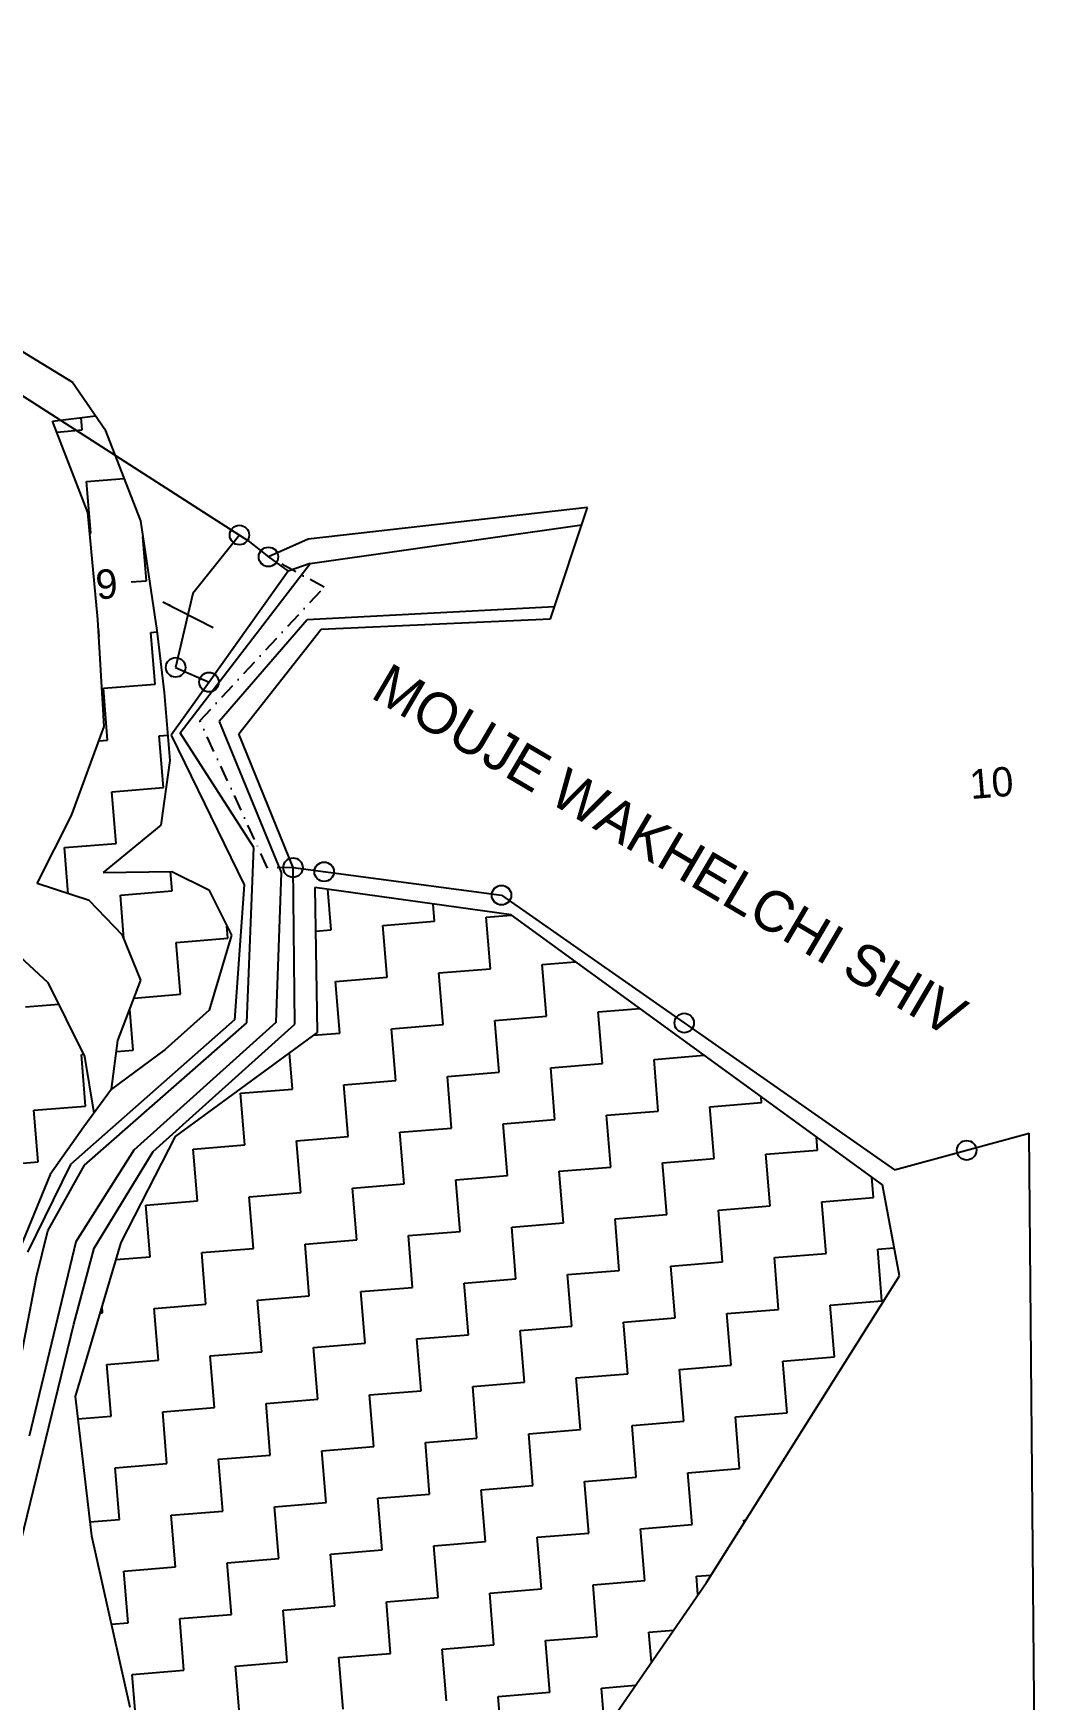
# Model space of a CAD drawing. Header units: metres. Extents: x 307122 to 311809, y 1926082 to 1930533.
# Drawn here: x 310529 to 310843, y 1930008 to 1930529 of the extents above; entities that cross this region are included whole.
import ezdxf

# ---------------------------------------------------------------- set-up
doc = ezdxf.new("R2010")
doc.units = ezdxf.units.M
doc.linetypes.add('DASHDOT', pattern=[1, 0.5, -0.25, 0, -0.25])
for name, color, linetype in [('LINE_WATER', 4, 'Continuous'), ('OFF', 1, 'Continuous'), ('POLY_HATCH', 12, 'Continuous'), ('POLY_PARCEL', 6, 'Continuous'), ('POLY_WATER', 4, 'Continuous'), ('TEXT_MAPOUT', 7, 'Continuous'), ('TEXT_PARCEL', 7, 'Continuous'), ('V_BOUND_LINE', 7, 'Continuous'), ('V_BOUND_STREAM_LINE', 7, 'DASHDOT')]:
    doc.layers.add(name, color=color, linetype=linetype)
doc.styles.add('TEXT_MAP', font='')
doc.styles.get('TEXT_MAP').set_extended_font_data('Kruti Dev 050')
doc.dimstyles.get("Standard").update_dxf_attribs({"dimtxt": 2.5, "dimasz": 2.5, "dimexe": 1.25, "dimexo": 0.625, "dimtad": 1, "dimdec": 4, "dimdsep": 46, "dimlunit": 6, "dimtxsty": 'Standard', "dimcen": 2.5, "dimadec": 0, "dimazin": 0, "dimtfac": 1, "dimtdec": 4, "dimtmove": 0, "dimatfit": 3, "dimfxl": 1, "dimtolj": 1, "dimtzin": 0, "dimarcsym": 0})

msp = doc.modelspace()

# ---------------------------------------------------------------- linework, layer by layer
for centre in [(310593.32, 1930372.12), (310602.39, 1930365.31), (310573.4, 1930330.8), (310583.83, 1930326.2), (310610.06, 1930268.28), (310619.8, 1930266.99), (310675.17, 1930259.68), (310732.24, 1930219.77), (310820.44, 1930180.03)]:
    msp.add_circle(centre, 3.04)
at = {"layer": 'LINE_WATER'}
for p, q in [((310615.41, 1930363.28), (310700.21, 1930375.36)), ((310574.77, 1930310.32), (310615.41, 1930363.28)), ((310615.41, 1930363.28), (310608.53, 1930360.84)), ((310691.74, 1930349.76), (310614.52, 1930345.69)), ((310614.52, 1930345.69), (310587.03, 1930313.95)), ((310587.03, 1930313.95), (310606.38, 1930266.79)), ((310597.86, 1930274.56), (310574.77, 1930310.32)), ((310595.63, 1930219.79), (310597.86, 1930274.56)), ((310606.38, 1930266.79), (310604.68, 1930219.95)), ((310544.94, 1930175.35), (310595.63, 1930219.79)), ((310604.68, 1930219.95), (310560.33, 1930180.11)), ((310560.33, 1930180.11), (310542.22, 1930151.48)), ((310533.48, 1930154.85), (310544.94, 1930175.35)), ((310542.22, 1930151.48), (310527.63, 1930090.73)), ((310529.97, 1930140.55), (310533.48, 1930154.85)), ((310512.49, 1930050.96), (310529.97, 1930140.55))]:
    msp.add_line(p, q, dxfattribs=at)
at = {"layer": 'OFF'}
for p, q in [((310349.04, 1930528.78), (310593.32, 1930372.12)), ((310690.47, 1930345.93), (310702, 1930380.76)), ((310593.32, 1930372.12), (310595.9, 1930370.47)), ((310842.94, 1929850.48), (310839.97, 1930185.35))]:
    msp.add_line(p, q, dxfattribs=at)
at = {"layer": 'POLY_HATCH'}
for p, q in [((310500.77, 1930444.56), (310541.2, 1930419.84)), ((310541.2, 1930419.84), (310551.27, 1930405.17)), ((310534.94, 1930407.68), (310548.41, 1930409.33)), ((310546, 1930379.13), (310534.94, 1930407.68)), ((310551.27, 1930405.17), (310562.48, 1930376.57)), ((310549.15, 1930345.78), (310546, 1930379.13)), ((310562.48, 1930376.57), (310567.5, 1930342.29)), ((310551.06, 1930312.32), (310549.15, 1930345.78)), ((310567.5, 1930342.29), (310569.83, 1930322.95)), ((310569.83, 1930322.95), (310571.57, 1930301.7)), ((310540.89, 1930284.51), (310551.06, 1930312.32)), ((310571.57, 1930301.7), (310568.8, 1930281.54)), ((310530.18, 1930263.3), (310540.89, 1930284.51)), ((310568.8, 1930281.54), (310550.8, 1930266.78)), ((310550.8, 1930266.78), (310572.2, 1930267.06)), ((310572.2, 1930267.06), (310583.74, 1930261.37)), ((310546.38, 1930257.99), (310530.18, 1930263.3)), ((310583.74, 1930261.37), (310590.82, 1930247.19)), ((310678.16, 1930253.51), (310616.87, 1930262.1)), ((310616.87, 1930262.1), (310617.56, 1930216.76)), ((310556.81, 1930247.23), (310546.38, 1930257.99)), ((310512.43, 1930251.89), (310533.54, 1930232.46)), ((310794.13, 1930169.19), (310678.16, 1930253.51)), ((310562.53, 1930233.18), (310556.81, 1930247.23)), ((310590.82, 1930247.19), (310583.88, 1930223.74)), ((310533.54, 1930232.46), (310544.98, 1930209.33)), ((310555.36, 1930214.33), (310562.53, 1930233.18)), ((310583.88, 1930223.74), (310570.11, 1930211.54)), ((310553.4, 1930199.1), (310555.36, 1930214.33)), ((310617.56, 1930216.76), (310573.27, 1930184.37)), ((310544.98, 1930209.33), (310547.9, 1930191.59)), ((310570.11, 1930211.54), (310553.4, 1930199.1)), ((310553.4, 1930199.1), (310544.77, 1930187.32)), ((310544.77, 1930187.32), (310534.17, 1930172.43)), ((310573.27, 1930184.37), (310556.3, 1930151.19)), ((310534.17, 1930172.43), (310516.94, 1930130.43)), ((310799.48, 1930140.87), (310794.13, 1930169.19)), ((310556.3, 1930151.19), (310542.07, 1930103.11)), ((310739.18, 1930045.12), (310799.48, 1930140.87)), ((310542.07, 1930103.11), (310547.15, 1930059.64)), ((310547.15, 1930059.64), (310559.11, 1930006.14)), ((310678.26, 1929956.89), (310739.18, 1930045.12))]:
    msp.add_line(p, q, dxfattribs=at)
at = {"layer": 'POLY_HATCH', "linetype": 'Continuous'}
for p, q in [((310544.22, 1930404.96), (310543.91, 1930408.78)), ((310536.25, 1930404.3), (310544.22, 1930404.96)), ((310545.55, 1930388.82), (310557.3, 1930389.78)), ((310546.87, 1930372.68), (310545.55, 1930388.82)), ((310546.61, 1930372.66), (310546.87, 1930372.68)), ((310564.33, 1930357.87), (310563.21, 1930371.6)), ((310559.51, 1930357.47), (310564.33, 1930357.87)), ((310549.52, 1930340.41), (310549.3, 1930343.01)), ((310549.45, 1930340.4), (310549.52, 1930340.41)), ((310565.66, 1930341.73), (310567.55, 1930341.88)), ((310566.98, 1930325.59), (310565.66, 1930341.73)), ((310550.84, 1930324.27), (310566.98, 1930325.59)), ((310552.17, 1930308.13), (310550.84, 1930324.27)), ((310549.45, 1930307.91), (310552.17, 1930308.13)), ((310568.3, 1930309.45), (310570.92, 1930309.67)), ((310569.63, 1930293.32), (310568.3, 1930309.45)), ((310553.49, 1930291.99), (310569.63, 1930293.32)), ((310554.81, 1930275.85), (310553.49, 1930291.99)), ((310538.68, 1930274.53), (310554.81, 1930275.85)), ((310539.86, 1930260.13), (310538.68, 1930274.53)), ((310572.27, 1930261.04), (310571.78, 1930267.06)), ((310556.14, 1930259.72), (310572.27, 1930261.04)), ((310622.01, 1930248.87), (310620.97, 1930261.53)), ((310557.25, 1930246.16), (310556.14, 1930259.72)), ((310654.29, 1930251.52), (310653.84, 1930256.92)), ((310638.15, 1930250.2), (310654.29, 1930251.52)), ((310639.47, 1930234.06), (310638.15, 1930250.2)), ((310670.43, 1930252.85), (310678.2, 1930253.48)), ((310671.75, 1930236.71), (310670.43, 1930252.85)), ((310573.6, 1930244.9), (310589.74, 1930246.23)), ((310574.92, 1930228.76), (310573.6, 1930244.9)), ((310589.74, 1930246.23), (310589.43, 1930249.97)), ((310617.08, 1930248.47), (310622.01, 1930248.87)), ((310655.61, 1930235.38), (310671.75, 1930236.71)), ((310656.93, 1930219.25), (310655.61, 1930235.38)), ((310687.89, 1930238.03), (310698.28, 1930238.88)), ((310689.21, 1930221.89), (310687.89, 1930238.03)), ((310623.34, 1930232.74), (310639.47, 1930234.06)), ((310624.66, 1930216.6), (310623.34, 1930232.74)), ((310526.51, 1930224.79), (310536.91, 1930225.65)), ((310560.4, 1930227.57), (310574.92, 1930228.76)), ((310705.35, 1930223.22), (310718.36, 1930224.28)), ((310560.11, 1930211.3), (310559.06, 1930224.05)), ((310640.8, 1930217.92), (310656.93, 1930219.25)), ((310673.07, 1930220.57), (310689.21, 1930221.89)), ((310674.4, 1930204.43), (310673.07, 1930220.57)), ((310706.67, 1930207.08), (310705.35, 1930223.22)), ((310616.42, 1930215.92), (310624.66, 1930216.6)), ((310642.12, 1930201.78), (310640.8, 1930217.92)), ((310543.97, 1930209.98), (310544.63, 1930210.03)), ((310545.29, 1930193.84), (310543.97, 1930209.98)), ((310554.92, 1930210.88), (310560.11, 1930211.3)), ((310609.85, 1930199.14), (310608.92, 1930210.44)), ((310722.81, 1930208.4), (310738.43, 1930209.68)), ((310658.26, 1930203.11), (310674.4, 1930204.43)), ((310690.53, 1930205.76), (310706.67, 1930207.08)), ((310691.86, 1930189.62), (310690.53, 1930205.76)), ((310724.13, 1930192.27), (310722.81, 1930208.4)), ((310593.71, 1930197.81), (310609.85, 1930199.14)), ((310625.98, 1930200.46), (310642.12, 1930201.78)), ((310627.31, 1930184.32), (310625.98, 1930200.46)), ((310659.58, 1930186.97), (310658.26, 1930203.11)), ((310529.16, 1930192.52), (310545.29, 1930193.84)), ((310595.03, 1930181.68), (310593.71, 1930197.81)), ((310740.27, 1930193.59), (310756.41, 1930194.91)), ((310741.59, 1930177.45), (310740.27, 1930193.59)), ((310756.41, 1930194.91), (310756.26, 1930196.72)), ((310530.48, 1930176.38), (310529.16, 1930192.52)), ((310675.72, 1930188.29), (310691.86, 1930189.62)), ((310677.04, 1930172.16), (310675.72, 1930188.29)), ((310708, 1930190.94), (310724.13, 1930192.27)), ((310709.32, 1930174.8), (310708, 1930190.94)), ((310611.17, 1930183), (310627.31, 1930184.32)), ((310612.49, 1930166.86), (310611.17, 1930183)), ((310643.44, 1930185.65), (310659.58, 1930186.97)), ((310644.77, 1930169.51), (310643.44, 1930185.65)), ((310773.87, 1930180.1), (310773.54, 1930184.16)), ((310578.89, 1930180.35), (310595.03, 1930181.68)), ((310580.22, 1930164.21), (310578.89, 1930180.35)), ((310725.46, 1930176.13), (310741.59, 1930177.45)), ((310757.73, 1930178.77), (310773.87, 1930180.1)), ((310759.06, 1930162.64), (310757.73, 1930178.77)), ((310515.77, 1930175.17), (310530.48, 1930176.38)), ((310660.91, 1930170.83), (310677.04, 1930172.16)), ((310693.18, 1930173.48), (310709.32, 1930174.8)), ((310694.51, 1930157.34), (310693.18, 1930173.48)), ((310726.78, 1930159.99), (310725.46, 1930176.13)), ((310596.36, 1930165.54), (310612.49, 1930166.86)), ((310628.63, 1930168.19), (310644.77, 1930169.51)), ((310629.95, 1930152.05), (310628.63, 1930168.19)), ((310662.23, 1930154.69), (310660.91, 1930170.83)), ((310791.33, 1930165.28), (310790.81, 1930171.6)), ((310564.08, 1930162.89), (310580.22, 1930164.21)), ((310565.4, 1930146.75), (310564.08, 1930162.89)), ((310597.68, 1930149.4), (310596.36, 1930165.54)), ((310742.92, 1930161.31), (310759.06, 1930162.64)), ((310775.19, 1930163.96), (310791.33, 1930165.28)), ((310776.52, 1930147.82), (310775.19, 1930163.96)), ((310678.37, 1930156.02), (310694.51, 1930157.34)), ((310710.64, 1930158.67), (310726.78, 1930159.99)), ((310711.97, 1930142.53), (310710.64, 1930158.67)), ((310744.24, 1930145.18), (310742.92, 1930161.31)), ((310613.82, 1930150.72), (310629.95, 1930152.05)), ((310646.09, 1930153.37), (310662.23, 1930154.69)), ((310647.42, 1930137.23), (310646.09, 1930153.37)), ((310679.69, 1930139.88), (310678.37, 1930156.02)), ((310554.72, 1930145.88), (310565.4, 1930146.75)), ((310581.54, 1930148.08), (310597.68, 1930149.4)), ((310582.86, 1930131.94), (310581.54, 1930148.08)), ((310615.14, 1930134.59), (310613.82, 1930150.72)), ((310760.38, 1930146.5), (310776.52, 1930147.82)), ((310761.7, 1930130.36), (310760.38, 1930146.5)), ((310792.66, 1930149.15), (310797.84, 1930149.57)), ((310793.98, 1930133.01), (310792.66, 1930149.15)), ((310695.83, 1930141.2), (310711.97, 1930142.53)), ((310697.15, 1930125.07), (310695.83, 1930141.2)), ((310728.1, 1930143.85), (310744.24, 1930145.18)), ((310729.43, 1930127.71), (310728.1, 1930143.85)), ((310631.28, 1930135.91), (310647.42, 1930137.23)), ((310632.6, 1930119.77), (310631.28, 1930135.91)), ((310663.55, 1930138.56), (310679.69, 1930139.88)), ((310664.88, 1930122.42), (310663.55, 1930138.56)), ((310550.59, 1930129.29), (310550.42, 1930131.34)), ((310566.73, 1930130.61), (310582.86, 1930131.94)), ((310568.05, 1930114.48), (310566.73, 1930130.61)), ((310599, 1930133.26), (310615.14, 1930134.59)), ((310600.33, 1930117.12), (310599, 1930133.26)), ((310777.84, 1930131.69), (310793.98, 1930133.01)), ((310779.17, 1930115.55), (310777.84, 1930131.69)), ((310549.8, 1930129.23), (310550.59, 1930129.29)), ((310713.29, 1930126.39), (310729.43, 1930127.71)), ((310714.61, 1930110.25), (310713.29, 1930126.39)), ((310745.57, 1930129.04), (310761.7, 1930130.36)), ((310746.89, 1930112.9), (310745.57, 1930129.04)), ((310648.74, 1930121.1), (310664.88, 1930122.42)), ((310650.06, 1930104.96), (310648.74, 1930121.1)), ((310681.02, 1930123.74), (310697.15, 1930125.07)), ((310682.34, 1930107.61), (310681.02, 1930123.74)), ((310584.19, 1930115.8), (310600.33, 1930117.12)), ((310585.51, 1930099.66), (310584.19, 1930115.8)), ((310616.46, 1930118.45), (310632.6, 1930119.77)), ((310617.79, 1930102.31), (310616.46, 1930118.45)), ((310763.03, 1930114.22), (310779.17, 1930115.55)), ((310551.91, 1930113.15), (310568.05, 1930114.48)), ((310553.24, 1930097.02), (310551.91, 1930113.15)), ((310698.48, 1930108.93), (310714.61, 1930110.25)), ((310730.75, 1930111.58), (310746.89, 1930112.9)), ((310732.08, 1930095.44), (310730.75, 1930111.58)), ((310764.35, 1930098.09), (310763.03, 1930114.22)), ((310633.93, 1930103.63), (310650.06, 1930104.96)), ((310666.2, 1930106.28), (310682.34, 1930107.61)), ((310667.52, 1930090.14), (310666.2, 1930106.28)), ((310699.8, 1930092.79), (310698.48, 1930108.93)), ((310569.37, 1930098.34), (310585.51, 1930099.66)), ((310601.65, 1930100.99), (310617.79, 1930102.31)), ((310602.97, 1930084.85), (310601.65, 1930100.99)), ((310635.25, 1930087.5), (310633.93, 1930103.63)), ((310542.88, 1930096.17), (310553.24, 1930097.02)), ((310570.7, 1930082.2), (310569.37, 1930098.34)), ((310715.94, 1930094.11), (310732.08, 1930095.44)), ((310717.26, 1930077.98), (310715.94, 1930094.11)), ((310748.21, 1930096.76), (310764.35, 1930098.09)), ((310749.54, 1930080.62), (310748.21, 1930096.76)), ((310651.39, 1930088.82), (310667.52, 1930090.14)), ((310652.71, 1930072.68), (310651.39, 1930088.82)), ((310683.66, 1930091.47), (310699.8, 1930092.79)), ((310684.99, 1930075.33), (310683.66, 1930091.47)), ((310586.84, 1930083.53), (310602.97, 1930084.85)), ((310619.11, 1930086.17), (310635.25, 1930087.5)), ((310620.44, 1930070.03), (310619.11, 1930086.17)), ((310554.56, 1930080.88), (310570.7, 1930082.2)), ((310555.88, 1930064.74), (310554.56, 1930080.88)), ((310588.16, 1930067.39), (310586.84, 1930083.53)), ((310733.4, 1930079.3), (310749.54, 1930080.62)), ((310734.72, 1930063.16), (310733.4, 1930079.3)), ((310668.85, 1930074.01), (310684.99, 1930075.33)), ((310670.17, 1930057.87), (310668.85, 1930074.01)), ((310701.12, 1930076.65), (310717.26, 1930077.98)), ((310702.45, 1930060.52), (310701.12, 1930076.65)), ((310604.3, 1930068.71), (310620.44, 1930070.03)), ((310605.62, 1930052.57), (310604.3, 1930068.71)), ((310636.57, 1930071.36), (310652.71, 1930072.68)), ((310637.9, 1930055.22), (310636.57, 1930071.36)), ((310546.64, 1930063.98), (310555.88, 1930064.74)), ((310572.02, 1930066.06), (310588.16, 1930067.39)), ((310573.35, 1930049.93), (310572.02, 1930066.06)), ((310718.59, 1930061.84), (310734.72, 1930063.16)), ((310750.86, 1930064.49), (310751.4, 1930064.53)), ((310750.92, 1930063.77), (310750.86, 1930064.49)), ((310654.03, 1930056.54), (310670.17, 1930057.87)), ((310686.31, 1930059.19), (310702.45, 1930060.52)), ((310687.63, 1930043.05), (310686.31, 1930059.19)), ((310719.91, 1930045.7), (310718.59, 1930061.84)), ((310589.48, 1930051.25), (310605.62, 1930052.57)), ((310621.76, 1930053.9), (310637.9, 1930055.22)), ((310623.08, 1930037.76), (310621.76, 1930053.9)), ((310655.36, 1930040.41), (310654.03, 1930056.54)), ((310557.21, 1930048.6), (310573.35, 1930049.93)), ((310558.53, 1930032.46), (310557.21, 1930048.6)), ((310590.81, 1930035.11), (310589.48, 1930051.25)), ((310736.05, 1930047.03), (310740.61, 1930047.4)), ((310671.5, 1930041.73), (310687.63, 1930043.05)), ((310703.77, 1930044.38), (310719.91, 1930045.7)), ((310705.1, 1930028.24), (310703.77, 1930044.38)), ((310736.52, 1930041.27), (310736.05, 1930047.03)), ((310606.94, 1930036.44), (310623.08, 1930037.76)), ((310639.22, 1930039.08), (310655.36, 1930040.41)), ((310640.54, 1930022.95), (310639.22, 1930039.08)), ((310672.82, 1930025.59), (310671.5, 1930041.73)), ((310553.32, 1930032.04), (310558.53, 1930032.46)), ((310574.67, 1930033.79), (310590.81, 1930035.11)), ((310575.99, 1930017.65), (310574.67, 1930033.79)), ((310608.27, 1930020.3), (310606.94, 1930036.44)), ((310688.96, 1930026.92), (310705.1, 1930028.24)), ((310690.28, 1930010.78), (310688.96, 1930026.92)), ((310721.23, 1930029.56), (310728.87, 1930030.19)), ((310722, 1930020.24), (310721.23, 1930029.56)), ((310624.41, 1930021.62), (310640.54, 1930022.95)), ((310625.73, 1930005.48), (310624.41, 1930021.62)), ((310656.68, 1930024.27), (310672.82, 1930025.59)), ((310658.01, 1930008.13), (310656.68, 1930024.27)), ((310559.86, 1930016.33), (310575.99, 1930017.65)), ((310561.18, 1930000.19), (310559.86, 1930016.33)), ((310592.13, 1930018.97), (310608.27, 1930020.3)), ((310593.45, 1930002.84), (310592.13, 1930018.97)), ((310674.14, 1930009.45), (310690.28, 1930010.78)), ((310706.42, 1930012.1), (310716.98, 1930012.97)), ((310707.48, 1929999.21), (310706.42, 1930012.1)), ((310675.47, 1929993.32), (310674.14, 1930009.45))]:
    msp.add_line(p, q, dxfattribs=at)
at = {"layer": 'POLY_PARCEL'}
for p, q in [((310593.32, 1930372.12), (310578.8, 1930353.84)), ((310578.8, 1930353.84), (310573.4, 1930330.8)), ((310573.4, 1930330.8), (310583.83, 1930326.2))]:
    msp.add_line(p, q, dxfattribs=at)
at = {"layer": 'POLY_WATER'}
for p, q in [((310702, 1930380.76), (310614.83, 1930370.81)), ((310614.83, 1930370.81), (310602.39, 1930365.31)), ((310602.39, 1930365.31), (310608.53, 1930360.84)), ((310608.53, 1930360.84), (310583.83, 1930326.2)), ((310618.9, 1930342.76), (310690.47, 1930345.93)), ((310593.13, 1930310.06), (310618.9, 1930342.76)), ((310583.83, 1930326.2), (310572, 1930309.62)), ((310572, 1930309.62), (310594.85, 1930262.88)), ((310610.06, 1930268.28), (310593.13, 1930310.06)), ((310610.65, 1930219.39), (310610.06, 1930268.28)), ((310594.85, 1930262.88), (310591.81, 1930220.75)), ((310591.81, 1930220.75), (310540.62, 1930175.6)), ((310566.39, 1930179.61), (310610.65, 1930219.39)), ((310547.97, 1930149.49), (310566.39, 1930179.61)), ((310540.62, 1930175.6), (310527.11, 1930148.18)), ((310541.64, 1930125.77), (310547.97, 1930149.49)), ((310516.3, 1930022.05), (310541.64, 1930125.77))]:
    msp.add_line(p, q, dxfattribs=at)
at = {"layer": 'V_BOUND_LINE'}
for p, q in [((310595.9, 1930370.47), (310602.39, 1930365.31)), ((310610.06, 1930268.28), (310675.17, 1930259.68)), ((310675.17, 1930259.68), (310797.86, 1930173.87)), ((310797.86, 1930173.87), (310839.97, 1930185.35))]:
    msp.add_line(p, q, dxfattribs=at)
at = {"layer": 'V_BOUND_STREAM_LINE', "ltscale": 10}
for p, q in [((310619.79, 1930355.86), (310602.39, 1930365.31)), ((310580.96, 1930314.1), (310619.79, 1930355.86)), ((310598.08, 1930277.05), (310580.96, 1930314.1)), ((310602.06, 1930268.16), (310598.08, 1930277.05)), ((310610.06, 1930268.28), (310602.06, 1930268.16))]:
    msp.add_line(p, q, dxfattribs=at)

# ---------------------------------------------------------------- texts
at = {"layer": 'TEXT_MAPOUT'}
msp.add_text('MOUJE WAKHELCHI SHIV', height=12.7496, rotation=329.5327, dxfattribs=at).set_placement((310633.9, 1930321.58))
at = {"layer": 'TEXT_PARCEL', "style": 'TEXT_MAP'}
for s, p in [('9', (310548.82, 1930351.98)), ('10', (310821.77, 1930289.67))]:
    msp.add_text(s, height=9.18, rotation=4.6893, dxfattribs=at).set_placement(p)

# ---------------------------------------------------------------- leaders
msp.add_leader([(310569.43, 1930351.24), (310585.16, 1930343.31)], dimstyle='Standard', override={"dimtxt": 2.5, "dimasz": 2.5, "dimexe": 1.25, "dimexo": 0.625, "dimgap": 0.625, "dimtad": 1, "dimtih": 0, "dimtoh": 0, "dimzin": 8, "dimcen": 2.5, "dimtofl": 1})

doc.saveas('drawing.dxf')
